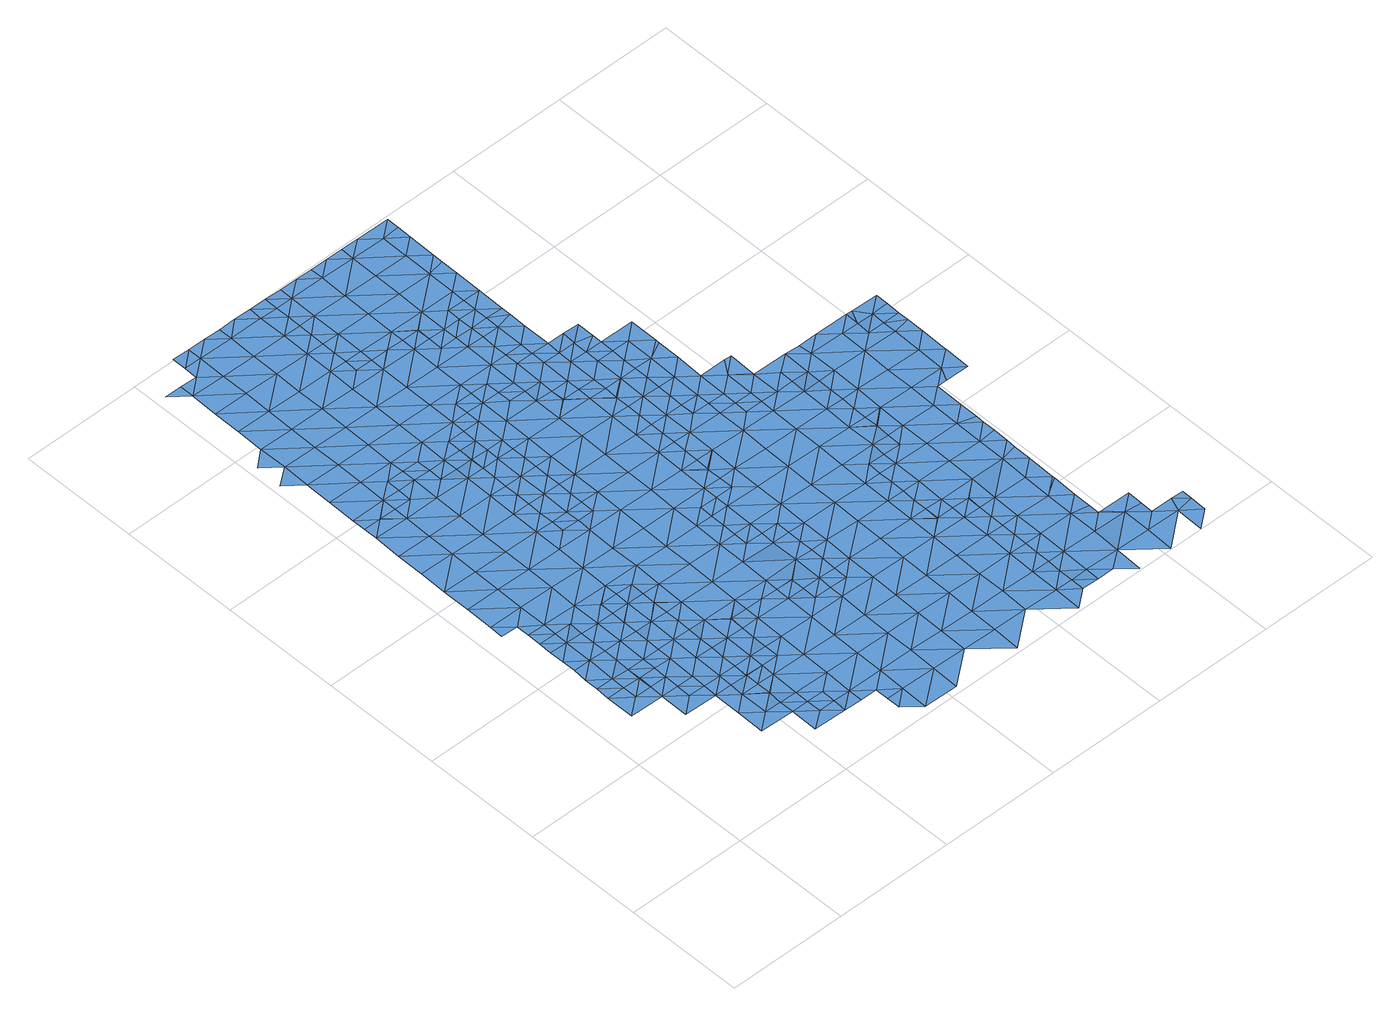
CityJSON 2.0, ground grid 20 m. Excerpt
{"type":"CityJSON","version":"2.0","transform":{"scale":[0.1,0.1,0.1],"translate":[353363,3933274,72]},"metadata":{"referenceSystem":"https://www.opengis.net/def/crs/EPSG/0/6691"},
"CityObjects":{
"waterbody1":{"type":"WaterBody","attributes":{"name":"3","class":"1140","function":"1","WaterBodyRiverFloodingRiskAttribute.description":"2","WaterBodyRiverFloodingRiskAttribute.rankOrg":"1","WaterBodyRiverFloodingRiskAttribute.adminType":"2","WaterBodyRiverFloodingRiskAttribute.scale":"L2"},"geometry":[{"type":"MultiSurface","lod":"1","boundaries":[[[0,1,2]],[[0,3,1]],[[4,5,0]],[[6,7,2]],[[4,0,7]],[[5,3,0]],[[7,0,2]]]}]},
"waterbody2":{"type":"WaterBody","attributes":{"name":"3","class":"1140","function":"1","WaterBodyRiverFloodingRiskAttribute.description":"2","WaterBodyRiverFloodingRiskAttribute.rankOrg":"4","WaterBodyRiverFloodingRiskAttribute.adminType":"2","WaterBodyRiverFloodingRiskAttribute.scale":"L2"},"geometry":[{"type":"MultiSurface","lod":"1","boundaries":[[[8,9,10]],[[11,12,13]],[[9,14,10]],[[13,15,9]],[[16,10,14]],[[17,18,16]],[[13,12,15]],[[15,14,9]],[[19,6,20]],[[21,22,19]],[[12,23,15]],[[19,20,21]],[[24,25,18]],[[23,26,15]],[[27,22,21]],[[28,22,27]],[[16,14,17]],[[29,28,27]],[[20,30,21]],[[31,24,18]],[[26,32,15]],[[24,33,25]],[[27,34,29]],[[31,18,17]],[[35,34,26]],[[36,27,21]],[[15,37,14]],[[35,29,34]],[[38,36,21]],[[21,30,38]],[[34,32,26]],[[39,34,27]],[[24,40,33]],[[41,39,27]],[[42,43,44]],[[41,27,36]],[[17,14,37]],[[45,31,17]],[[42,33,40]],[[15,32,37]],[[46,47,34]],[[48,43,42]],[[40,48,42]],[[46,34,39]],[[47,49,34]],[[50,24,31]],[[32,34,49]],[[51,52,53]],[[17,37,45]],[[48,54,43]],[[49,55,32]],[[56,57,58]],[[50,31,45]],[[24,59,40]],[[56,52,57]],[[32,60,37]],[[50,59,24]],[[57,52,51]],[[61,54,48]],[[62,55,49]],[[55,60,32]],[[57,63,58]],[[64,63,65]],[[66,55,62]],[[64,58,63]],[[51,67,57]],[[48,68,61]],[[45,37,60]],[[48,40,69]],[[70,71,72]],[[73,50,45]],[[72,65,70]],[[74,68,48]],[[40,59,69]],[[75,76,57]],[[57,76,63]],[[65,63,70]],[[75,57,67]],[[66,77,55]],[[78,73,45]],[[73,59,50]],[[78,45,60]],[[79,80,81]],[[76,82,63]],[[81,71,79]],[[79,83,80]],[[48,69,74]],[[82,84,63]],[[71,70,79]],[[70,63,84]],[[77,85,55]],[[79,86,83]],[[86,77,87]],[[74,88,68]],[[87,83,86]],[[73,89,59]],[[88,90,91]],[[59,92,69]],[[70,84,93]],[[91,68,88]],[[60,55,85]],[[86,85,77]],[[69,94,74]],[[95,90,88]],[[96,88,74]],[[79,70,97]],[[98,86,79]],[[78,99,73]],[[70,93,97]],[[93,100,97]],[[59,89,92]],[[60,85,101]],[[78,60,102]],[[94,96,74]],[[103,95,88]],[[97,100,104]],[[105,85,86]],[[106,107,73]],[[73,107,89]],[[78,102,99]],[[106,73,99]],[[98,79,97]],[[94,69,92]],[[103,88,96]],[[60,101,102]],[[103,108,95]],[[107,109,89]],[[104,110,97]],[[109,111,89]],[[105,86,98]],[[92,89,111]],[[112,99,102]],[[113,96,94]],[[111,114,92]],[[115,94,92]],[[101,85,116]],[[110,117,97]],[[114,115,92]],[[85,105,116]],[[116,118,101]],[[101,119,102]],[[102,120,112]],[[98,97,117]],[[118,119,101]],[[121,117,110]],[[113,94,122]],[[94,115,123]],[[117,124,98]],[[98,125,105]],[[119,120,102]],[[122,94,123]],[[105,125,116]],[[122,123,126]],[[121,127,117]],[[125,98,124]],[[128,118,116]],[[119,129,120]],[[125,130,116]],[[131,120,129]],[[132,133,134]],[[132,126,133]],[[135,131,129]],[[128,119,118]],[[133,126,136]],[[117,137,124]],[[129,138,135]],[[139,140,141]],[[138,142,143]],[[144,139,141]],[[143,135,138]],[[145,134,133]],[[124,146,125]],[[140,147,141]],[[117,127,137]],[[128,116,130]],[[148,129,119]],[[136,149,133]],[[127,144,137]],[[144,141,137]],[[150,142,138]],[[151,142,150]],[[152,153,125]],[[147,154,141]],[[124,155,146]],[[156,151,150]],[[125,146,152]],[[130,125,153]],[[157,133,149]],[[145,133,157]],[[124,137,155]],[[154,158,141]],[[119,128,148]],[[148,159,129]],[[153,160,130]],[[158,161,141]],[[162,156,150]],[[163,156,162]],[[160,164,130]],[[130,164,128]],[[149,163,162]],[[138,129,159]],[[137,141,161]],[[165,157,149]],[[166,150,138]],[[167,146,155]],[[168,169,137]],[[165,149,162]],[[137,161,168]],[[164,170,128]],[[155,137,169]],[[165,171,157]],[[169,172,155]],[[138,159,173]],[[172,174,155]],[[175,157,171]],[[148,128,170]],[[167,155,174]],[[166,138,173]],[[176,175,171]],[[162,150,166]],[[162,177,165]],[[170,178,148]],[[148,179,159]],[[166,177,162]],[[180,176,171]],[[170,164,181]],[[165,182,171]],[[181,183,170]],[[179,148,178]],[[173,159,179]],[[184,185,171]],[[165,186,182]],[[184,171,182]],[[187,166,173]],[[180,171,185]],[[179,188,173]],[[183,189,170]],[[165,177,186]],[[189,190,170]],[[178,170,190]],[[191,179,178]],[[192,182,186]],[[178,190,193]],[[194,191,178]],[[194,178,193]],[[187,173,188]],[[177,166,187]],[[186,177,195]],[[187,196,177]],[[191,197,179]],[[198,192,186]],[[195,177,199]],[[195,200,186]],[[197,201,179]],[[200,198,186]],[[188,179,201]],[[199,177,196]],[[202,203,188]],[[188,203,187]],[[204,199,196]],[[188,201,202]],[[205,204,196]],[[203,206,187]],[[207,196,187]],[[206,207,187]],[[208,205,196]],[[209,196,207]],[[196,209,208]],[[208,210,205]]]}]},
"waterbody3":{"type":"WaterBody","attributes":{"name":"3","class":"1140","function":"1","WaterBodyRiverFloodingRiskAttribute.description":"2","WaterBodyRiverFloodingRiskAttribute.rankOrg":"3","WaterBodyRiverFloodingRiskAttribute.adminType":"2","WaterBodyRiverFloodingRiskAttribute.scale":"L2"},"geometry":[{"type":"MultiSurface","lod":"1","boundaries":[[[29,35,211]],[[211,212,29]],[[212,211,213]],[[213,211,214]],[[35,23,211]],[[35,26,23]],[[215,212,213]],[[28,212,22]],[[28,29,212]],[[19,7,6]],[[216,5,4]],[[22,217,19]],[[217,212,218]],[[216,4,217]],[[12,11,211]],[[214,211,11]],[[211,23,12]],[[215,218,212]],[[22,212,217]],[[217,7,19]],[[4,7,217]],[[217,218,216]]]}]},
"waterbody4":{"type":"WaterBody","attributes":{"name":"3","class":"1140","function":"1","WaterBodyRiverFloodingRiskAttribute.description":"2","WaterBodyRiverFloodingRiskAttribute.rankOrg":"2","WaterBodyRiverFloodingRiskAttribute.adminType":"2","WaterBodyRiverFloodingRiskAttribute.scale":"L2"},"geometry":[{"type":"MultiSurface","lod":"1","boundaries":[[[219,220,221]],[[221,1,219]],[[219,1,222]],[[219,222,223]],[[220,224,221]],[[223,220,219]]]}]},
"waterbody5":{"type":"WaterBody","attributes":{"name":"3","class":"1140","function":"1","WaterBodyRiverFloodingRiskAttribute.description":"2","WaterBodyRiverFloodingRiskAttribute.rankOrg":"2","WaterBodyRiverFloodingRiskAttribute.adminType":"2","WaterBodyRiverFloodingRiskAttribute.scale":"L2"},"geometry":[{"type":"MultiSurface","lod":"1","boundaries":[[[225,226,227]],[[53,228,229]],[[230,225,229]],[[223,230,229]],[[228,223,229]],[[231,225,227]],[[232,225,231]],[[225,232,229]],[[233,229,232]],[[234,53,229]],[[234,229,233]],[[230,226,225]]]}]},
"waterbody6":{"type":"WaterBody","attributes":{"name":"3","class":"1140","function":"1","WaterBodyRiverFloodingRiskAttribute.description":"2","WaterBodyRiverFloodingRiskAttribute.rankOrg":"3","WaterBodyRiverFloodingRiskAttribute.adminType":"2","WaterBodyRiverFloodingRiskAttribute.scale":"L2"},"geometry":[{"type":"MultiSurface","lod":"1","boundaries":[[[235,236,224]],[[81,80,237]],[[220,235,224]],[[221,238,1]],[[2,1,238]],[[64,65,236]],[[235,220,223]],[[228,53,235]],[[235,53,56]],[[235,56,58]],[[235,58,236]],[[30,224,236]],[[221,224,238]],[[224,30,238]],[[47,46,239]],[[237,39,41]],[[80,83,237]],[[87,77,239]],[[58,64,236]],[[56,53,52]],[[66,62,239]],[[239,62,47]],[[77,66,239]],[[223,228,235]],[[47,62,49]],[[238,30,20]],[[20,6,238]],[[2,238,6]],[[39,239,46]],[[237,239,39]],[[83,239,237]],[[83,87,239]],[[38,30,240]],[[237,36,240]],[[41,36,237]],[[72,71,240]],[[240,65,72]],[[236,65,240]],[[240,36,38]],[[240,30,236]],[[71,237,240]],[[237,71,81]]]}]},
"waterbody7":{"type":"WaterBody","attributes":{"name":"3","class":"1140","function":"1","WaterBodyRiverFloodingRiskAttribute.description":"2","WaterBodyRiverFloodingRiskAttribute.rankOrg":"3","WaterBodyRiverFloodingRiskAttribute.adminType":"2","WaterBodyRiverFloodingRiskAttribute.scale":"L2"},"geometry":[{"type":"MultiSurface","lod":"1","boundaries":[[[227,241,231]],[[242,232,231]],[[44,43,243]],[[231,241,242]],[[233,244,234]],[[233,232,244]],[[43,245,243]],[[244,232,242]],[[234,51,53]],[[243,245,246]],[[241,247,242]],[[248,249,250]],[[54,245,43]],[[51,234,244]],[[61,245,54]],[[245,251,246]],[[252,253,254]],[[255,253,247]],[[256,248,257]],[[67,51,244]],[[255,254,253]],[[250,246,251]],[[250,258,248]],[[244,242,259]],[[242,247,259]],[[260,67,244]],[[61,68,245]],[[259,260,244]],[[247,253,259]],[[248,261,257]],[[252,262,253]],[[250,251,258]],[[68,91,245]],[[91,90,245]],[[245,90,251]],[[261,248,258]],[[260,263,67]],[[264,262,265]],[[266,253,262]],[[253,267,259]],[[264,268,269]],[[265,268,264]],[[75,263,76]],[[75,67,263]],[[270,257,271]],[[90,272,251]],[[273,274,270]],[[266,267,253]],[[267,260,259]],[[257,261,271]],[[84,82,100]],[[275,276,277]],[[263,278,76]],[[100,93,84]],[[266,262,264]],[[258,251,272]],[[82,76,278]],[[258,279,261]],[[95,272,90]],[[100,82,278]],[[274,280,277]],[[270,271,273]],[[273,280,274]],[[281,275,277]],[[269,282,264]],[[260,283,263]],[[104,100,278]],[[261,284,271]],[[285,283,260]],[[283,278,263]],[[258,272,279]],[[264,282,266]],[[260,267,285]],[[95,108,272]],[[278,110,104]],[[277,286,281]],[[284,261,279]],[[286,277,280]],[[269,287,282]],[[284,288,271]],[[289,110,278]],[[283,289,278]],[[108,290,272]],[[273,271,288]],[[291,108,103]],[[292,280,273]],[[103,96,291]],[[267,293,285]],[[294,295,296]],[[291,96,113]],[[296,281,297]],[[266,282,298]],[[267,266,293]],[[279,272,290]],[[281,286,297]],[[292,286,280]],[[291,290,108]],[[279,299,284]],[[300,273,288]],[[294,296,297]],[[266,298,293]],[[287,301,282]],[[113,122,291]],[[285,302,283]],[[121,110,289]],[[292,273,300]],[[299,279,290]],[[301,298,282]],[[283,140,289]],[[286,303,297]],[[299,304,284]],[[122,132,291]],[[305,294,297]],[[132,134,291]],[[291,134,290]],[[285,293,306]],[[288,284,304]],[[289,144,121]],[[132,122,126]],[[139,144,289]],[[303,286,292]],[[283,302,140]],[[139,289,140]],[[304,307,288]],[[308,305,297]],[[285,306,302]],[[303,308,297]],[[298,309,293]],[[134,310,290]],[[121,144,127]],[[300,288,311]],[[300,312,292]],[[293,309,306]],[[298,301,313]],[[299,290,310]],[[147,140,302]],[[314,304,299]],[[311,288,307]],[[311,312,300]],[[312,303,292]],[[310,314,299]],[[298,313,309]],[[315,305,308]],[[134,145,310]],[[302,154,147]],[[316,308,303]],[[317,307,304]],[[318,313,301]],[[319,320,306]],[[314,321,304]],[[312,316,303]],[[306,309,319]],[[145,157,310]],[[302,306,320]],[[307,322,311]],[[315,308,323]],[[302,320,154]],[[318,301,324]],[[325,309,313]],[[316,326,308]],[[175,176,310]],[[318,327,313]],[[328,329,311]],[[317,304,321]],[[310,157,175]],[[307,317,322]],[[314,310,176]],[[152,146,330]],[[311,322,328]],[[312,311,329]],[[153,152,330]],[[323,308,326]],[[146,167,330]],[[309,325,319]],[[330,331,153]],[[332,321,314]],[[333,334,312]],[[312,334,316]],[[176,332,314]],[[158,154,335]],[[312,329,333]],[[160,153,331]],[[160,181,164]],[[325,313,327]],[[154,320,335]],[[161,158,335]],[[336,322,317]],[[167,174,330]],[[337,320,319]],[[338,323,326]],[[324,339,318]],[[340,326,316]],[[181,160,331]],[[341,340,316]],[[168,161,342]],[[341,316,334]],[[161,335,342]],[[169,168,342]],[[343,337,319]],[[332,344,321]],[[321,345,317]],[[318,339,327]],[[346,338,326]],[[342,347,169]],[[332,176,180]],[[319,325,343]],[[344,345,321]],[[348,330,174]],[[336,317,349]],[[172,169,347]],[[346,326,340]],[[331,183,181]],[[174,172,347]],[[335,320,337]],[[350,325,327]],[[331,330,348]],[[349,317,351]],[[338,346,352]],[[180,185,332]],[[335,353,342]],[[354,183,331]],[[350,343,325]],[[351,317,345]],[[174,347,348]],[[355,335,337]],[[327,339,356]],[[182,192,184]],[[342,357,347]],[[331,348,354]],[[358,185,184]],[[353,335,355]],[[353,357,342]],[[359,351,345]],[[327,356,350]],[[360,337,343]],[[350,361,343]],[[354,362,183]],[[344,363,345]],[[344,332,364]],[[184,192,358]],[[332,185,364]],[[189,183,362]],[[364,365,344]],[[190,189,362]],[[348,347,357]],[[366,193,190]],[[363,367,345]],[[345,368,359]],[[337,360,355]],[[185,358,364]],[[192,198,358]],[[367,368,345]],[[344,365,363]],[[357,369,348]],[[366,191,194]],[[204,195,199]],[[348,370,354]],[[204,200,195]],[[356,339,371]],[[366,190,362]],[[194,193,366]],[[360,343,361]],[[370,362,354]],[[198,372,358]],[[339,373,371]],[[366,374,191]],[[367,375,368]],[[364,358,372]],[[375,376,368]],[[197,191,374]],[[200,377,198]],[[353,355,378]],[[200,204,377]],[[379,363,365]],[[380,365,364]],[[370,348,369]],[[201,197,374]],[[378,355,360]],[[377,204,205]],[[353,381,357]],[[356,371,382]],[[383,380,364]],[[350,356,384]],[[383,364,372]],[[377,385,198]],[[373,386,371]],[[202,387,203]],[[361,350,384]],[[202,201,387]],[[388,379,365]],[[356,382,384]],[[380,389,365]],[[201,374,387]],[[372,198,385]],[[390,374,366]],[[381,353,378]],[[357,391,369]],[[389,388,365]],[[205,210,377]],[[384,392,361]],[[386,393,371]],[[387,394,203]],[[362,370,395]],[[393,396,371]],[[371,396,382]],[[366,362,390]],[[394,207,206]],[[360,397,378]],[[360,361,392]],[[398,372,385]],[[206,203,394]],[[399,385,377]],[[391,357,381]],[[362,395,390]],[[396,400,382]],[[397,401,378]],[[387,374,402]],[[399,377,210]],[[360,403,397]],[[401,404,378]],[[400,405,382]],[[382,405,384]],[[406,398,385]],[[209,207,407]],[[404,408,378]],[[360,409,403]],[[208,209,407]],[[410,411,387]],[[409,360,392]],[[387,411,394]],[[207,394,407]],[[210,208,407]],[[381,378,408]],[[387,402,410]],[[412,392,384]],[[385,399,406]],[[369,391,413]],[[402,374,414]],[[370,369,415]],[[407,416,210]],[[417,391,381]],[[374,390,414]],[[418,412,384]],[[210,416,399]],[[418,384,405]],[[419,417,381]],[[420,398,406]],[[381,408,419]],[[421,422,394]],[[394,422,407]],[[423,402,414]],[[421,394,411]],[[369,413,415]],[[424,403,409]],[[395,370,425]],[[417,426,391]],[[427,413,391]],[[428,423,414]],[[429,430,392]],[[431,399,416]],[[426,427,391]],[[392,412,429]],[[390,395,425]],[[409,392,430]],[[432,433,407]],[[432,407,422]],[[370,415,425]],[[414,390,434]],[[409,435,424]],[[416,407,433]],[[436,428,414]],[[437,431,416]],[[438,435,409]],[[433,437,416]],[[409,430,438]],[[436,414,434]],[[413,439,415]],[[440,390,425]],[[439,413,427]],[[434,390,440]],[[441,428,436]],[[431,437,442]],[[435,438,443]],[[415,444,425]],[[445,434,440]],[[439,427,446]],[[415,439,444]],[[446,447,439]],[[440,425,448]],[[445,440,449]],[[448,425,444]],[[450,449,440]],[[451,452,439]],[[451,439,447]],[[444,439,452]],[[450,440,448]],[[453,454,444]],[[444,452,453]],[[454,455,444]],[[444,455,448]],[[456,449,450]],[[457,450,448]],[[458,457,448]],[[448,455,458]],[[459,460,450]],[[450,457,459]],[[456,450,460]]]}]},
"waterbody8":{"type":"WaterBody","attributes":{"name":"3","class":"1140","function":"1","WaterBodyRiverFloodingRiskAttribute.description":"2","WaterBodyRiverFloodingRiskAttribute.rankOrg":"2","WaterBodyRiverFloodingRiskAttribute.adminType":"2","WaterBodyRiverFloodingRiskAttribute.scale":"L2"},"geometry":[{"type":"MultiSurface","lod":"1","boundaries":[[[461,462,227]],[[241,227,462]],[[255,241,462]],[[241,255,247]],[[255,462,254]],[[254,462,461]]]}]},
"waterbody9":{"type":"WaterBody","attributes":{"name":"3","class":"1140","function":"1","WaterBodyRiverFloodingRiskAttribute.description":"2","WaterBodyRiverFloodingRiskAttribute.rankOrg":"3","WaterBodyRiverFloodingRiskAttribute.adminType":"2","WaterBodyRiverFloodingRiskAttribute.scale":"L2"},"geometry":[{"type":"MultiSurface","lod":"1","boundaries":[[[114,111,463]],[[143,142,464]],[[464,463,111]],[[111,109,464]],[[142,463,464]],[[151,463,142]],[[123,136,126]],[[463,115,114]],[[99,112,106]],[[465,463,156]],[[464,466,135]],[[466,464,107]],[[109,107,464]],[[136,123,465]],[[131,135,466]],[[135,143,464]],[[115,463,465]],[[115,465,123]],[[151,156,463]],[[163,465,156]],[[163,149,465]],[[136,465,149]],[[131,466,120]],[[112,120,466]],[[106,466,107]],[[106,112,466]]]}]},
"waterbody10":{"type":"WaterBody","attributes":{"name":"3","class":"1140","function":"1","WaterBodyRiverFloodingRiskAttribute.description":"2","WaterBodyRiverFloodingRiskAttribute.rankOrg":"2","WaterBodyRiverFloodingRiskAttribute.adminType":"2","WaterBodyRiverFloodingRiskAttribute.scale":"L2"},"geometry":[{"type":"MultiSurface","lod":"1","boundaries":[[[467,379,388]],[[467,468,379]],[[379,468,363]],[[367,363,468]],[[333,469,334]],[[322,336,328]],[[367,468,375]],[[470,471,472]],[[473,474,469]],[[475,352,476]],[[477,475,476]],[[478,477,479]],[[480,481,479]],[[482,471,483]],[[341,334,474]],[[474,334,469]],[[470,483,471]],[[474,473,484]],[[485,484,473]],[[484,485,486]],[[486,485,470]],[[486,470,487]],[[488,487,470]],[[489,487,488]],[[487,489,490]],[[491,490,489]],[[491,492,490]],[[490,492,493]],[[484,480,479]],[[479,476,484]],[[494,481,480]],[[480,493,494]],[[480,490,493]],[[481,478,479]],[[479,477,476]],[[340,476,346]],[[476,340,474]],[[476,474,484]],[[486,480,484]],[[487,480,486]],[[472,488,470]],[[480,487,490]],[[352,346,476]],[[474,340,341]],[[333,329,469]],[[329,495,469]],[[329,328,495]],[[328,336,495]],[[496,469,495]],[[495,351,496]],[[336,351,495]],[[496,351,359]],[[497,482,483]],[[498,497,483]],[[498,468,467]],[[473,469,496]],[[473,499,485]],[[485,499,470]],[[499,483,470]],[[499,498,483]],[[498,499,468]],[[468,499,375]],[[375,499,376]],[[376,499,496]],[[496,499,473]],[[368,376,496]],[[359,368,496]]]}]},
"waterbody11":{"type":"WaterBody","attributes":{"name":"3","class":"1140","function":"1","WaterBodyRiverFloodingRiskAttribute.description":"2","WaterBodyRiverFloodingRiskAttribute.rankOrg":"2","WaterBodyRiverFloodingRiskAttribute.adminType":"2","WaterBodyRiverFloodingRiskAttribute.scale":"L2"},"geometry":[{"type":"MultiSurface","lod":"1","boundaries":[[[386,500,393]],[[401,397,403]],[[393,501,396]],[[403,404,401]],[[402,423,410]],[[393,500,501]],[[501,502,396]],[[400,502,405]],[[400,396,502]],[[404,403,503]],[[410,504,411]],[[500,505,501]],[[408,404,503]],[[410,423,504]],[[403,424,503]],[[504,423,428]],[[506,412,418]],[[507,417,419]],[[506,405,502]],[[418,405,506]],[[419,408,507]],[[421,508,422]],[[408,503,507]],[[505,509,501]],[[508,411,504]],[[421,411,508]],[[424,435,503]],[[428,441,504]],[[507,510,417]],[[429,412,511]],[[426,417,510]],[[412,506,511]],[[430,429,511]],[[502,501,509]],[[512,508,504]],[[427,426,510]],[[513,422,508]],[[432,422,513]],[[514,507,503]],[[515,509,505]],[[516,506,502]],[[433,432,513]],[[512,504,441]],[[438,517,443]],[[514,503,435]],[[433,518,437]],[[446,427,510]],[[438,430,517]],[[436,434,445]],[[519,441,436]],[[518,442,437]],[[430,511,517]],[[514,435,443]],[[520,513,508]],[[521,510,507]],[[433,513,518]],[[502,509,522]],[[436,445,519]],[[523,512,441]],[[447,446,510]],[[514,443,517]],[[508,512,520]],[[511,506,516]],[[523,441,519]],[[524,518,513]],[[502,522,516]],[[511,525,517]],[[445,449,519]],[[521,507,514]],[[526,447,510]],[[527,513,520]],[[521,526,510]],[[523,528,512]],[[524,513,527]],[[442,518,529]],[[525,511,516]],[[530,514,517]],[[531,516,522]],[[523,519,532]],[[519,449,532]],[[518,524,529]],[[533,530,517]],[[534,523,532]],[[509,535,536]],[[522,509,537]],[[526,538,447]],[[539,523,534]],[[517,525,533]],[[456,540,449]],[[528,523,539]],[[451,447,538]],[[541,542,516]],[[541,516,531]],[[452,451,538]],[[532,449,540]],[[521,514,530]],[[452,543,453]],[[544,526,521]],[[509,536,537]],[[525,516,542]],[[531,522,537]],[[538,543,452]],[[530,544,521]],[[537,545,531]],[[454,543,455]],[[454,453,543]],[[525,546,533]],[[547,525,542]],[[456,460,540]],[[526,548,538]],[[546,525,547]],[[544,548,526]],[[549,457,458]],[[458,455,549]],[[533,550,530]],[[532,540,551]],[[455,543,549]],[[537,536,552]],[[536,535,553]],[[533,546,550]],[[551,540,460]],[[545,537,554]],[[555,460,459]],[[556,554,537]],[[556,537,552]],[[459,457,555]],[[557,530,550]],[[457,549,555]],[[543,538,558]],[[552,536,553]],[[544,530,559]],[[530,557,559]],[[538,548,558]],[[460,560,551]],[[560,460,555]],[[561,562,544]],[[544,562,548]],[[561,544,559]],[[553,563,552]],[[549,543,564]],[[565,555,549]],[[543,558,564]],[[562,566,548]],[[567,568,553]],[[569,558,548]],[[570,551,560]],[[566,569,548]],[[565,560,555]],[[571,563,553]],[[568,571,553]],[[549,564,572]],[[560,573,570]],[[565,549,572]],[[574,558,569]],[[564,558,574]],[[563,571,575]],[[565,576,560]],[[577,572,564]],[[560,576,573]],[[578,565,572]],[[564,574,577]],[[579,577,574]],[[580,576,565]],[[581,573,576]],[[578,572,577]],[[582,580,565]],[[579,583,577]],[[584,581,576]],[[584,576,580]],[[582,565,578]],[[578,577,585]],[[577,583,585]],[[586,580,582]],[[587,578,585]],[[582,578,588]],[[578,587,588]],[[582,589,586]],[[582,588,589]],[[586,589,590]]]}]},
"waterbody12":{"type":"WaterBody","attributes":{"name":"3","class":"1140","function":"1","WaterBodyRiverFloodingRiskAttribute.description":"2","WaterBodyRiverFloodingRiskAttribute.rankOrg":"2","WaterBodyRiverFloodingRiskAttribute.adminType":"2","WaterBodyRiverFloodingRiskAttribute.scale":"L2"},"geometry":[{"type":"MultiSurface","lod":"1","boundaries":[[[591,592,420]],[[593,594,591]],[[595,594,593]],[[595,388,594]],[[592,380,383]],[[591,594,592]],[[594,388,389]],[[380,594,389]],[[594,380,592]],[[596,595,593]],[[398,420,592]],[[383,372,398]],[[383,398,592]]]}]},
"waterbody13":{"type":"WaterBody","attributes":{"name":"3","class":"1140","function":"1","WaterBodyRiverFloodingRiskAttribute.description":"2","WaterBodyRiverFloodingRiskAttribute.rankOrg":"1","WaterBodyRiverFloodingRiskAttribute.adminType":"2","WaterBodyRiverFloodingRiskAttribute.scale":"L2"},"geometry":[{"type":"MultiSurface","lod":"1","boundaries":[[[596,482,597]],[[595,596,597]],[[467,388,597]],[[595,597,388]],[[467,597,498]],[[497,498,597]],[[597,482,497]]]}]},
"waterbody14":{"type":"WaterBody","attributes":{"name":"3","class":"1140","function":"1","WaterBodyRiverFloodingRiskAttribute.description":"2","WaterBodyRiverFloodingRiskAttribute.rankOrg":"2","WaterBodyRiverFloodingRiskAttribute.adminType":"2","WaterBodyRiverFloodingRiskAttribute.scale":"L2"},"geometry":[{"type":"MultiSurface","lod":"1","boundaries":[[[406,598,420]],[[599,598,406]],[[600,598,599]],[[601,600,599]],[[431,601,599]],[[599,399,431]],[[601,431,442]],[[399,599,406]]]}]},
"waterbody15":{"type":"WaterBody","attributes":{"name":"3","class":"1140","function":"1","WaterBodyRiverFloodingRiskAttribute.description":"2","WaterBodyRiverFloodingRiskAttribute.rankOrg":"1","WaterBodyRiverFloodingRiskAttribute.adminType":"2","WaterBodyRiverFloodingRiskAttribute.scale":"L2"},"geometry":[{"type":"MultiSurface","lod":"1","boundaries":[[[584,602,603]],[[581,584,603]],[[586,602,580]],[[580,602,584]],[[586,590,602]],[[604,602,590]],[[605,602,604]],[[603,602,605]]]}]}
},
"vertices":[
[81,291,18],[109,268,17],[109,291,18],[52,269,18],[81,315,18],[52,315,18],[110,314,18],[109,314,18],
[27,500,20],[55,499,20],[28,523,20],[55,454,20],[83,453,20],[55,477,20],[84,522,20],[84,476,20],[29,570,20],[85,569,20],[29,616,20],[110,337,18],[138,314,18],[138,337,18],[110,360,19],[111,453,20],[87,661,20],[30,662,20],[112,453,20],[139,383,19],[111,383,19],[111,406,19],[166,313,18],[86,615,20],[140,475,19],[31,708,20],[140,429,19],[111,430,19],[167,359,18],[141,521,20],[166,336,18],[167,405,19],[87,707,20],[167,382,19],[32,754,21],[60,777,21],[32,777,21],[142,568,20],[167,406,19],[168,429,19],[88,753,21],[168,452,19],[143,614,20],[250,219,15],[221,220,15],[221,219,15],[61,777,21],[197,474,19],[222,243,16],[250,242,16],[222,266,16],[143,660,20],[198,520,19],[89,776,21],[169,452,19],[251,289,16],[223,289,17],[223,312,17],[197,452,19],[278,218,15],[117,776,21],[144,707,20],[251,335,17],[224,358,18],[223,335,18],[199,613,20],[145,753,21],[278,242,15],[278,265,16],[225,451,19],[199,567,20],[252,381,18],[224,404,18],[224,381,18],[279,288,16],[224,405,18],[279,311,17],[254,473,19],[253,427,18],[225,428,18],[146,799,21],[200,659,20],[118,822,21],[118,799,21],[201,706,20],[279,312,17],[202,752,20],[146,822,21],[173,775,21],[308,334,17],[309,380,17],[227,590,20],[280,312,17],[254,519,19],[255,566,19],[174,798,21],[308,311,16],[310,426,18],[228,612,20],[228,635,20],[174,821,21],[229,659,20],[336,311,16],[229,682,20],[256,589,20],[202,774,21],[229,705,20],[230,728,20],[310,472,18],[365,333,16],[311,518,19],[312,565,19],[284,589,19],[364,310,16],[230,774,20],[230,751,20],[366,379,17],[366,425,17],[231,774,20],[392,310,16],[368,518,18],[313,611,20],[367,472,18],[284,612,20],[231,797,21],[259,797,20],[231,820,21],[284,634,20],[259,773,20],[421,332,18],[313,657,20],[392,286,16],[392,263,15],[421,286,16],[285,681,20],[285,658,20],[392,309,16],[259,820,21],[394,402,17],[420,263,15],[369,564,19],[287,773,20],[314,704,20],[286,704,20],[394,425,17],[395,448,17],[449,262,15],[422,378,16],[286,727,20],[287,820,21],[449,285,16],[369,610,19],[395,471,18],[450,309,17],[315,750,20],[286,750,20],[396,494,18],[316,796,20],[371,703,20],[423,401,17],[450,331,17],[450,354,17],[424,517,18],[316,842,21],[451,378,16],[370,656,20],[451,401,17],[288,843,21],[288,866,21],[372,749,20],[425,563,19],[426,609,19],[317,866,21],[424,493,18],[345,819,21],[453,493,18],[345,842,21],[345,865,21],[372,795,20],[427,702,20],[427,655,19],[453,516,18],[453,539,18],[454,586,19],[373,818,21],[453,540,19],[454,563,19],[400,772,20],[428,748,20],[455,609,19],[401,818,20],[400,771,20],[400,794,20],[455,632,19],[455,655,19],[456,678,19],[401,771,20],[429,771,20],[456,701,20],[456,724,20],[457,747,20],[456,725,20],[457,770,20],
[83,430,20],[82,384,20],[54,407,20],[54,431,20],[54,384,20],[53,338,19],[81,338,19],[53,361,19],
[137,244,17],[165,244,16],[137,267,17],[108,221,17],[164,220,16],[165,267,17],
[192,151,15],[163,128,15],[220,127,14],[193,220,16],[192,197,15],[164,175,15],[220,151,14],[221,173,15],[221,174,15],[221,197,15],
[193,243,16],[194,290,17],[196,382,18],[137,291,18],[196,428,19],[195,336,18],
[248,127,14],[248,150,14],[32,800,21],[249,196,15],[89,800,21],[33,847,21],[276,126,14],[35,939,21],[6,917,21],[34,893,21],[90,846,21],[304,79,13],[304,103,13],[275,80,13],[276,103,14],[7,963,21],[35,986,21],[91,892,21],[305,149,14],[306,195,15],[91,938,21],[332,79,13],[307,241,15],[360,56,13],[332,56,13],[361,102,13],[362,148,13],[332,33,13],[359,10,12],[36,1032,21],[92,985,21],[146,845,21],[93,1031,21],[37,1078,21],[38,1148,21],[10,1148,21],[38,1124,21],[307,288,16],[147,891,21],[94,1077,21],[66,1147,21],[417,55,13],[363,240,15],[148,937,21],[362,194,14],[94,1123,21],[416,9,12],[149,984,21],[364,287,15],[203,844,21],[202,798,21],[150,1076,21],[418,147,13],[95,1192,21],[67,1193,21],[67,1170,21],[95,1169,21],[418,101,14],[204,890,21],[149,1030,21],[474,54,12],[420,239,15],[151,1122,21],[205,936,21],[124,1192,21],[419,193,14],[205,983,21],[152,1168,21],[475,146,13],[260,843,21],[206,1029,21],[207,1075,21],[474,100,13],[261,889,21],[152,1191,21],[208,1122,21],[262,982,21],[530,53,11],[476,192,14],[477,238,14],[261,935,21],[234,1006,21],[180,1191,21],[529,7,10],[532,145,13],[208,1168,21],[531,99,12],[235,1028,21],[235,1051,21],[423,425,17],[424,471,18],[317,888,21],[235,1074,21],[236,1098,21],[477,285,16],[262,1005,21],[533,237,14],[209,1190,21],[587,52,11],[237,1144,21],[236,1121,21],[478,331,17],[532,191,13],[318,934,21],[319,981,21],[237,1167,21],[479,377,16],[480,424,17],[290,1005,21],[588,144,12],[291,1005,21],[237,1190,21],[535,330,15],[480,470,17],[534,284,15],[588,98,12],[536,376,16],[373,841,21],[319,1004,21],[590,237,14],[589,190,13],[481,516,18],[347,957,21],[374,887,21],[375,934,21],[482,562,19],[347,981,21],[347,1004,21],[536,423,16],[537,469,17],[644,51,10],[402,864,21],[643,5,9],[483,608,19],[348,1003,21],[348,1004,21],[429,794,20],[591,283,14],[375,957,21],[402,910,21],[591,329,15],[644,97,11],[402,887,21],[645,144,12],[430,841,21],[672,28,10],[483,654,19],[403,956,21],[403,933,21],[539,561,18],[592,375,15],[646,190,13],[672,50,10],[484,701,20],[538,515,17],[672,73,11],[618,259,14],[430,864,21],[458,817,20],[673,96,12],[618,260,14],[511,631,19],[619,259,14],[619,283,14],[673,120,12],[458,840,20],[485,747,20],[619,306,14],[647,236,13],[511,654,19],[512,677,19],[674,166,12],[593,422,16],[539,607,18],[594,468,17],[486,793,20],[620,352,15],[674,143,12],[620,329,15],[459,863,21],[512,700,19],[513,724,20],[512,631,19],[647,259,14],[594,514,17],[620,375,15],[621,398,16],[540,630,19],[674,189,13],[675,212,13],[486,816,20],[513,747,20],[513,769,20],[567,584,18],[675,258,14],[568,607,18],[514,793,20],[675,235,13],[650,421,16],[595,560,18],[568,630,18],[514,816,20],[676,258,14],[650,467,16],[596,584,18],[649,398,15],[678,397,15],[651,513,17],[624,583,18],[652,559,17],[678,420,15],[679,443,16],[679,444,16],[679,466,16],[679,489,16],[652,583,18],[680,536,17],[680,512,17],[680,559,18],[681,582,17],
[219,81,14],[248,103,14],
[257,705,20],[257,658,20],[258,751,20],[256,612,20],
[403,980,21],[375,980,21],[264,1074,21],[434,1071,21],[462,1047,21],[462,1076,21],[320,1073,21],[264,1121,21],[265,1189,21],[265,1167,21],[294,1189,21],[322,1188,21],[322,1166,21],[378,1165,21],[351,1188,21],[461,1002,21],[433,1025,21],[321,1120,21],[377,1072,21],[378,1119,21],[434,1118,21],[462,1094,21],[463,1141,21],[435,1164,21],[464,1165,21],[464,1186,21],[407,1187,21],[379,1188,21],[263,1028,21],[319,1027,21],[432,1002,21],[404,1003,21],[376,1026,21],
[700,27,10],[700,50,11],[701,96,12],[647,282,14],[540,653,19],[728,27,10],[702,143,12],[648,328,15],[541,700,19],[757,49,10],[649,374,15],[702,189,13],[569,676,19],[542,746,20],[704,281,15],[756,3,9],[758,142,12],[703,235,13],[542,792,20],[596,606,18],[570,723,20],[705,327,15],[758,95,12],[597,652,19],[571,768,20],[759,188,12],[706,373,15],[570,760,20],[613,676,19],[571,815,20],[761,280,14],[787,118,11],[624,629,18],[760,234,13],[624,631,18],[813,2,9],[814,48,10],[814,94,11],[706,420,15],[625,675,19],[653,606,18],[787,136,12],[787,165,12],[707,466,16],[761,326,15],[792,118,11],[788,210,13],[788,206,13],[762,372,15],[708,512,17],[789,257,14],[682,628,18],[842,70,10],[870,47,10],[843,117,11],[709,559,18],[842,91,11],[789,286,14],[763,419,15],[790,303,14],[709,605,17],[790,328,15],[790,349,15],[879,70,10],[764,465,15],[765,558,17],[791,363,15],[869,1,9],[898,24,10],[791,395,15],[707,627,17],[899,52,10],[764,511,16],[738,627,17],[792,442,15],[899,69,10],[766,604,17],[820,464,15],[821,510,15],[808,442,15],[794,580,16],[795,626,17],[822,557,16],[848,441,15],[795,603,17],[849,486,15],[822,580,16],[849,487,15],[850,533,16],[850,562,16],[850,580,16],
[459,909,21],[431,887,21],[460,939,21],[431,933,21],[432,956,21],[460,955,21],
[432,979,21],
[487,863,21],[486,840,20],[515,862,20],[514,833,20],
[823,603,16],[806,626,16],[851,604,16],[851,625,16]
]}
